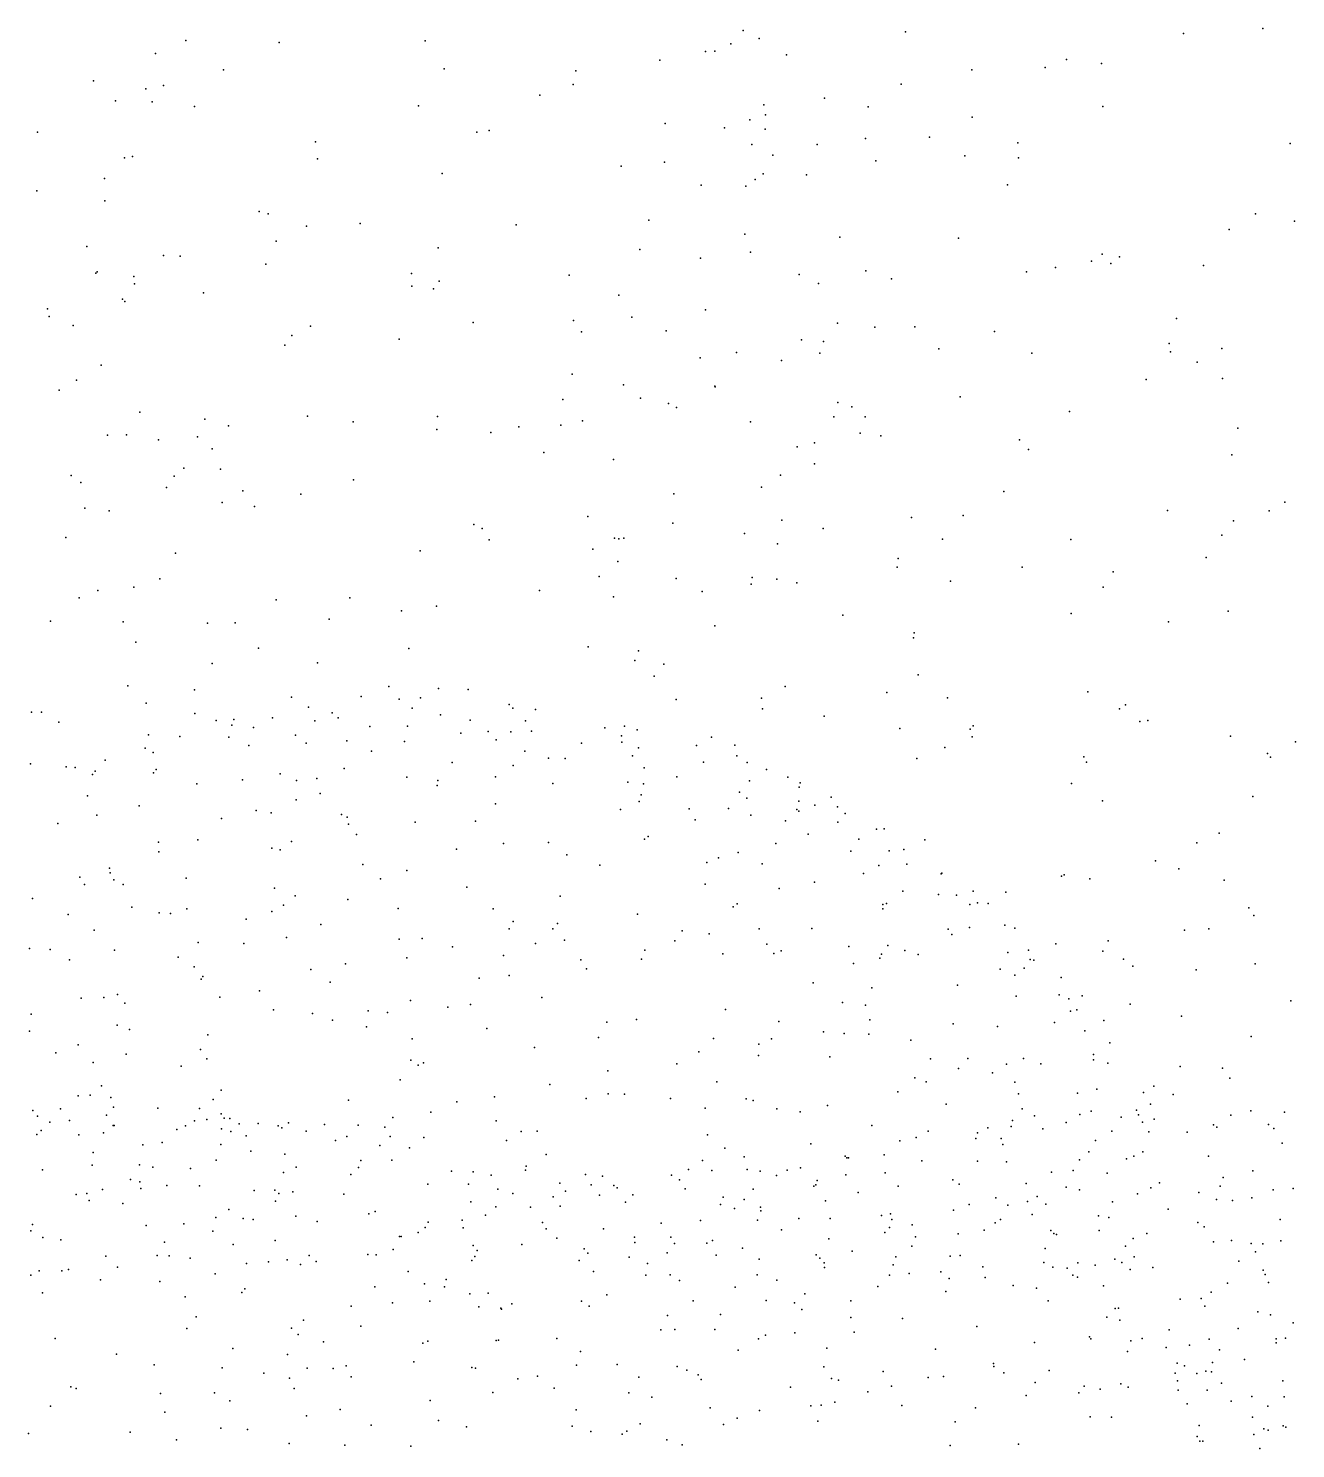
# Model space of a CAD drawing. Header units: metres. Extents: x -25 to 25, y -27.7 to 27.8.
# Drawn here: x 2.907 to 4.45, y 1.746 to 3.477 of the extents above; entities that cross this region are included whole.
import ezdxf

# ---------------------------------------------------------------- set-up
doc = ezdxf.new("R2010")
doc.units = ezdxf.units.M

msp = doc.modelspace()

# ---------------------------------------------------------------- linework, layer by layer
for p in [(3.0989, 3.4618, 24.3801), (3.39, 3.4613, -25.8551), (3.7775, 3.474, -8.5024), (3.7971, 3.4645, 24.8679), (3.9752, 3.4726, -4.9662), (4.3137, 3.4702, 25.3318), (4.4102, 3.4766, -11.5012), (3.0618, 3.446, -11.9327), (3.2124, 3.4594, -7.2997), (3.7315, 3.4484, -4.5718), (3.7429, 3.4487, -5.9433), (3.7624, 3.4576, -3.518), (3.8302, 3.4443, -10.2133), (3.1446, 3.4263, 26.294), (3.4133, 3.4275, -4.3713), (3.6761, 3.4377, 24.6999), (4.1451, 3.429, 25.1473), (4.1711, 3.4387, -2.1275), (4.2138, 3.4338, -13.2609), (2.9862, 3.4127, -26.0014), (3.5736, 3.4248, -4.4483), (4.0561, 3.4261, -5.1357), (3.0501, 3.4029, 24.5281), (3.0715, 3.4069, -4.3443), (3.5297, 3.3953, -7.5286), (3.5706, 3.4084, 24.4643), (3.8766, 3.3918, -4.612), (3.9699, 3.4086, -4.7969), (3.0132, 3.3884, -7.0927), (3.0579, 3.3872, 26.4512), (3.1091, 3.3813, 25.7727), (3.3821, 3.3823, -2.5414), (3.8028, 3.3834, -9.44), (3.9298, 3.3809, -7.7247), (4.2156, 3.3813, -10.8813), (3.6825, 3.3609, -12.2661), (3.7856, 3.3653, -4.7132), (3.8048, 3.3712, -5.1461), (4.0564, 3.3685, -2.2365), (2.9182, 3.3502, 26.5097), (3.4531, 3.3501, 24.2608), (3.4681, 3.3523, -6.2221), (3.7546, 3.3554, -8.7663), (3.8043, 3.354, -12.5318), (3.9266, 3.3426, 24.8386), (4.0044, 3.3441, -3.1445), (3.2566, 3.3383, 25.885), (3.7879, 3.3353, -2.4003), (3.8675, 3.3351, -12.8784), (4.1119, 3.3372, -5.3419), (4.4436, 3.3363, -13.0447), (3.024, 3.3191, -2.5312), (3.0336, 3.3207, 19.0395), (3.2592, 3.3177, -6.0692), (3.6288, 3.3086, -2.4779), (3.6817, 3.3136, -4.4404), (3.8137, 3.322, -9.9887), (3.9392, 3.3153, -5.7941), (4.0473, 3.3213, -5.6024), (4.1126, 3.319, 25.0291), (2.9998, 3.2936, 25.1467), (3.4107, 3.3, 26.3108), (3.7919, 3.2927, -4.9438), (3.8017, 3.2993, -4.4434), (3.8547, 3.2982, 24.6715), (2.9173, 3.2787, -6.7149), (3.7262, 3.2854, -5.5588), (3.7806, 3.2844, -9.0164), (4.0992, 3.2859, -4.8019), (2.9999, 3.2664, 24.8068), (3.1882, 3.2536, -6.4264), (3.1991, 3.2508, 24.1847), (3.311, 3.239, -2.5294), (3.5012, 3.2374, -5.8216), (3.6627, 3.243, -4.3256), (4.4015, 3.2506, -11.1815), (4.4487, 3.2416, 25.3314), (3.2455, 3.2356, 25.6724), (3.7796, 3.2257, -6.0334), (3.895, 3.2224, -4.3075), (4.0396, 3.221, -10.5291), (4.3693, 3.2317, -2.232), (2.9783, 3.2107, -12.0291), (3.2086, 3.2173, -4.3083), (3.4061, 3.2093, 24.1985), (3.6516, 3.2073, -3.9983), (3.7864, 3.204, -25.7496), (4.2148, 3.2017, -4.6117), (3.0716, 3.2001, 25.2804), (3.0918, 3.1992, -6.2145), (3.1961, 3.1894, 25.5336), (3.7256, 3.1968, -3.7533), (4.1578, 3.1853, -5.4681), (4.2018, 3.1928, -5.2277), (4.2251, 3.1903, -4.98), (4.2358, 3.1982, 25.2073), (4.3382, 3.1877, -25.7668), (2.989, 3.1783, 24.6647), (2.9908, 3.1799, 26.7002), (3.0353, 3.1743, 18.7706), (3.3736, 3.1778, -6.3899), (3.4072, 3.1685, -7.5495), (3.5656, 3.1758, 26.2231), (3.8457, 3.1766, -3.4796), (3.9269, 3.1812, -5.888), (3.958, 3.1716, 24.7527), (4.1224, 3.1799, -4.3629), (3.0363, 3.1652, 24.1407), (3.1203, 3.1544, -2.4951), (3.374, 3.1626, 25.7201), (3.4004, 3.1594, -4.248), (3.626, 3.1514, -6.2278), (3.8691, 3.1656, -10.2002), (2.9302, 3.135, -4.3309), (3.0216, 3.1465, 24.9611), (3.0246, 3.144, -7.3414), (3.7314, 3.1339, -7.6755), (2.9322, 3.1255, -2.4441), (3.4486, 3.1181, 26.5454), (3.5709, 3.1208, 24.249), (3.642, 3.1246, -4.1775), (3.8924, 3.1175, -4.1598), (4.3051, 3.1232, -4.8345), (2.9616, 3.1147, 24.454), (3.2278, 3.1024, 25.3844), (3.2506, 3.1139, -12.1025), (3.3586, 3.0979, 1.4858), (3.5806, 3.1068, -12.3915), (3.6837, 3.1082, -12.7341), (3.9376, 3.1126, -7.9105), (3.9865, 3.1129, -3.2353), (4.0835, 3.1071, 25.1052), (3.2192, 3.0906, -6.0248), (3.7693, 3.0817, -4.9816), (3.8484, 3.097, -9.58), (3.8709, 3.0811, -10.0028), (3.8754, 3.0952, -6.0156), (4.0158, 3.086, 24.9327), (4.1291, 3.0808, -25.7637), (4.2963, 3.0928, -4.4), (4.2977, 3.0826, -10.6897), (4.3603, 3.0864, -4.6671), (2.9954, 3.0664, 24.7827), (3.7252, 3.0751, -13.1631), (3.8242, 3.0719, -8.7913), (4.3302, 3.0701, -13.1253), (2.9657, 3.0478, 26.798), (3.5692, 3.0553, -6.3367), (4.2682, 3.0489, -5.3894), (4.3611, 3.0502, -4.9966), (2.9445, 3.0358, -6.4389), (3.6317, 3.0423, 26.0413), (3.7431, 3.0405, -4.0753), (3.7435, 3.0398, -4.2302), (3.5578, 3.0246, 25.8179), (3.6525, 3.0261, 26.2338), (3.6864, 3.0194, -5.3865), (3.6964, 3.0149, -2.361), (3.8926, 3.0208, -8.3463), (3.9099, 3.0154, 24.7798), (4.0418, 3.0278, -13.2274), (3.0426, 3.0092, -4.3043), (3.1218, 3.0003, -2.4147), (3.2467, 3.0042, 25.2011), (3.3025, 2.9974, -2.4324), (3.4051, 3.0038, 25.5093), (3.5817, 2.9984, -5.6031), (3.7864, 2.9974, -3.9118), (3.888, 3.0032, 24.6192), (3.9261, 3.0035, -8.0901), (4.175, 3.0098, -5.6383), (3.0034, 2.981, 23.96), (3.0264, 2.9813, -7.5137), (3.1131, 2.9789, 18.9351), (3.1507, 2.9922, 25.0596), (3.4045, 2.9879, 26.676), (3.47, 2.9841, -2.4106), (3.5043, 2.9911, -4.1019), (3.5555, 2.9931, -12.5959), (3.9199, 2.9836, -4.0276), (3.9452, 2.9801, -3.4101), (4.3797, 2.9894, 25.5187), (3.0654, 2.9755, -26.0604), (3.1308, 2.9645, 26.8095), (3.5346, 2.9599, 24.2225), (3.8433, 2.9669, -25.8104), (3.8643, 2.9716, -9.3365), (4.1141, 2.9753, -4.0695), (4.1248, 2.9636, -2.3222), (3.6197, 2.9513, -25.8939), (3.8644, 2.9461, -3.7092), (4.3727, 2.9569, -5.1961), (2.9591, 2.9318, 24.7129), (3.0844, 2.9309, 19.1323), (3.0964, 2.9409, -6.1475), (3.1409, 2.9394, -6.5536), (3.3027, 2.9264, 1.5952), (3.823, 2.9322, -2.3314), (2.9708, 2.9232, 19.3413), (3.075, 2.9172, 24.8717), (3.1682, 2.9132, 24.0473), (3.2389, 2.9092, -12.303), (3.693, 2.9094, 26.1238), (3.7997, 2.9178, 24.4808), (4.0948, 2.9122, -2.9995), (2.9757, 2.892, 1.2845), (3.143, 2.899, 1.3184), (3.1823, 2.8939, -4.1956), (4.4371, 2.8995, -2.6398), (3.0054, 2.8889, -2.2956), (3.5881, 2.8819, 26.5206), (3.6918, 2.8737, 25.9658), (3.8245, 2.8776, 24.9643), (3.9824, 2.8805, -5.9898), (4.0453, 2.8832, 25.4589), (4.2941, 2.8893, -2.357), (4.3744, 2.8767, -5.3497), (4.4181, 2.8889, -13.0477), (2.9527, 2.8565, 1.6107), (3.4493, 2.8723, -13.1104), (3.4594, 2.8671, 25.2668), (3.6207, 2.8554, -6.3422), (3.6323, 2.8556, 25.6991), (3.7789, 2.8612, -3.9256), (3.875, 2.8674, -9.5198), (4.3604, 2.859, 25.6477), (3.3841, 2.8401, 26.7386), (3.4682, 2.8535, -4.0088), (3.5944, 2.8419, -7.7523), (3.6262, 2.8546, -13.2845), (3.8191, 2.8485, 25.1927), (4.0204, 2.8544, -3.2136), (4.1765, 2.854, -25.8247), (3.0862, 2.8372, 18.7445), (3.6248, 2.8269, 25.5423), (3.9662, 2.8307, -10.0197), (4.3414, 2.8321, -4.1181), (3.0672, 2.8058, -12.4289), (3.6021, 2.8088, 25.2915), (3.696, 2.8065, 26.2974), (3.7885, 2.8074, 24.8051), (3.8183, 2.8054, -6.1848), (3.9651, 2.82, -8.4252), (4.1174, 2.82, -5.8545), (4.2281, 2.8146, -4.015), (2.9917, 2.7918, -4.2679), (3.0355, 2.7957, 23.9449), (3.5294, 2.7919, -2.3386), (3.7276, 2.7905, 25.3927), (3.7871, 2.7993, 24.5847), (3.8429, 2.8012, -4.087), (4.0299, 2.803, -3.9277), (4.2157, 2.7957, 25.6457), (2.9689, 2.7826, 26.8702), (3.2088, 2.7804, -6.5429), (3.2985, 2.7829, 24.139), (3.404, 2.7726, 25.0156), (3.6195, 2.784, 25.0687), (2.9337, 2.7542, -6.3554), (3.0224, 2.7537, 19.3822), (3.1252, 2.7519, 24.802), (3.1586, 2.7524, 1.7149), (3.2734, 2.757, 1.4471), (3.3613, 2.7671, -6.5021), (3.8989, 2.7617, 25.5628), (4.1768, 2.7638, -2.375), (4.2956, 2.7537, -2.7864), (4.3682, 2.7666, -5.4752), (3.7431, 2.7488, -5.2282), (3.985, 2.7341, -3.6466), (3.9858, 2.7403, -2.3601), (3.038, 2.7287, -6.5479), (3.1874, 2.7214, -5.9938), (3.3701, 2.721, -3.9821), (3.5888, 2.7229, 26.5284), (3.65, 2.7183, 24.3716), (3.1307, 2.7029, -7.7712), (3.2589, 2.7037, -13.1996), (3.6454, 2.7063, -25.894), (3.681, 2.702, -3.8907), (3.6689, 2.6875, -6.3356), (3.9907, 2.6891, -6.0787), (3.0279, 2.6755, -12.6692), (3.1093, 2.6705, 24.0428), (3.346, 2.6747, -10.7257), (3.4066, 2.6725, -10.8561), (3.4424, 2.671, -10.7625), (3.8286, 2.6749, 25.7363), (3.9525, 2.6673, -3.8565), (4.197, 2.6683, -2.9609), (3.0506, 2.6544, 1.2674), (3.2273, 2.6617, -10.7136), (3.2479, 2.6496, -10.903), (3.3122, 2.6626, -2.2378), (3.3586, 2.6592, -10.9451), (3.3744, 2.6482, 1.7315), (3.3845, 2.661, -10.663), (3.4923, 2.6527, -10.8733), (3.4971, 2.6484, -10.7023), (3.6959, 2.6591, 24.6364), (3.7996, 2.6605, -13.3136), (3.8008, 2.6476, -4.868), (4.0262, 2.6609, -3.446), (4.2429, 2.6525, -10.4218), (2.9107, 2.6435, 1.8396), (2.9231, 2.6435, 19.536), (2.9439, 2.6315, 23.8935), (3.1097, 2.6418, -12.969), (3.1355, 2.6335, -10.6971), (3.157, 2.6346, -10.8646), (3.2044, 2.6364, -10.6132), (3.2558, 2.633, -10.9996), (3.2769, 2.6426, -25.9403), (3.2843, 2.6364, -10.5916), (3.409, 2.6403, -10.5815), (3.4448, 2.6338, -11.0317), (3.5124, 2.6329, -10.9971), (3.5244, 2.6466, -10.8071), (3.8762, 2.6387, -3.8636), (4.2358, 2.6474, -5.7977), (4.2607, 2.6322, 25.7641), (4.2704, 2.6334, -3.9753), (3.0534, 2.616, -10.7589), (3.0913, 2.6138, -10.6345), (3.1512, 2.613, -10.5215), (3.1548, 2.6276, -10.942), (3.181, 2.6247, 19.2033), (3.2321, 2.6155, 24.7578), (3.3226, 2.6262, -10.514), (3.3685, 2.6265, -5.7747), (3.4335, 2.6178, -11.1423), (3.4671, 2.6201, 24.8679), (3.4944, 2.6196, -7.8557), (3.5196, 2.6202, -10.565), (3.609, 2.6245, -10.6825), (3.6292, 2.6148, -11.0698), (3.6328, 2.6266, -10.9151), (3.6482, 2.622, -10.7551), (3.7387, 2.6131, 26.1745), (3.9683, 2.6237, -9.803), (4.054, 2.6228, -3.8843), (4.0563, 2.6133, -25.9226), (4.0574, 2.627, -8.7279), (4.371, 2.6141, -20.5501), (3.0493, 2.5998, -10.9344), (3.1754, 2.6027, -11.0799), (3.2453, 2.6056, -10.4692), (3.2947, 2.6087, -11.1411), (3.3247, 2.596, -10.4389), (3.3651, 2.6077, -11.1733), (3.4767, 2.6097, -2.2844), (3.5117, 2.596, 24.2929), (3.5805, 2.6058, -11.1721), (3.6297, 2.6068, -10.6102), (3.6499, 2.5999, -11.1608), (3.7205, 2.6029, -10.9686), (3.7673, 2.6031, 25.9954), (4.0232, 2.6006, -10.0477), (4.4502, 2.6074, -12.9857), (2.9095, 2.5806, 1.2395), (3.0003, 2.585, -10.6145), (3.059, 2.5942, -10.5684), (3.423, 2.5822, -11.2751), (3.4975, 2.5786, 26.6278), (3.5405, 2.5873, -11.2396), (3.5605, 2.5872, -10.4838), (3.6426, 2.5904, -2.3271), (3.7291, 2.5825, -10.6946), (3.7698, 2.5904, -10.9177), (3.7822, 2.582, -10.8412), (3.9889, 2.5872, 25.7381), (4.1922, 2.5891, -20.3959), (4.1957, 2.5824, -20.8663), (4.4158, 2.5932, -2.4199), (4.4196, 2.5887, -10.5835), (2.9529, 2.5767, -10.7669), (2.964, 2.5762, -10.8679), (2.9851, 2.5676, -10.5361), (2.9882, 2.5718, -10.9773), (3.0595, 2.5694, 26.8549), (3.0627, 2.5737, -11.0272), (3.1679, 2.5611, -6.5063), (3.2137, 2.5682, -11.2221), (3.2582, 2.5627, -10.3677), (3.2917, 2.5749, -11.227), (3.3677, 2.5642, -3.9252), (3.476, 2.5648, -11.3271), (3.6568, 2.5757, -11.2513), (3.6967, 2.5645, -10.5538), (3.8057, 2.5737, -11.0503), (3.8318, 2.5642, -10.767), (3.1119, 2.5563, -10.4154), (3.2336, 2.5604, -2.1389), (3.2621, 2.5443, 18.7925), (3.4046, 2.5541, -10.3285), (3.4058, 2.5603, -11.3495), (3.5458, 2.5564, -11.3593), (3.637, 2.5582, -5.502), (3.6561, 2.5561, -11.3286), (3.7728, 2.5461, -10.6274), (3.7852, 2.5599, -11.1967), (3.8457, 2.5523, -11.1393), (3.8468, 2.5573, 25.8424), (4.1775, 2.5566, -20.1652), (2.9791, 2.5414, -13.1163), (3.0418, 2.5292, -10.418), (3.2332, 2.5367, 1.7041), (3.4759, 2.5318, -10.3229), (3.6506, 2.5345, 24.5567), (3.6532, 2.5426, -10.4482), (3.7819, 2.5388, -5.242), (3.8453, 2.5351, -10.6775), (3.8648, 2.53, -4.4583), (3.8847, 2.54, -10.9927), (3.8924, 2.5282, -10.795), (4.2151, 2.5354, -19.8082), (4.3982, 2.5406, 25.8118), (2.9902, 2.5178, -11.1267), (3.1423, 2.5138, 19.4172), (3.1842, 2.5237, -11.3072), (3.2026, 2.5208, 18.6487), (3.2882, 2.5187, -7.8981), (3.2951, 2.5157, 19.0009), (3.3781, 2.5094, -11.4309), (3.4514, 2.5108, -11.4414), (3.6282, 2.5249, -11.4192), (3.7116, 2.5258, -11.3811), (3.719, 2.5123, -10.4526), (3.7595, 2.526, -6.3266), (3.7869, 2.5178, -10.5416), (3.8288, 2.511, -11.3267), (3.8428, 2.5249, -7.9643), (3.8453, 2.523, -11.2591), (3.8929, 2.5096, -11.202), (3.9016, 2.5202, -11.0898), (2.9429, 2.5078, -11.07), (3.2968, 2.507, -11.4006), (3.3066, 2.4945, -10.2552), (3.6616, 2.492, -13.3736), (3.8566, 2.4947, -10.5808), (3.9398, 2.5011, -10.8503), (3.9493, 2.5014, -9.552), (4.3573, 2.4961, -20.0591), (3.0656, 2.4851, -13.3908), (3.1135, 2.4881, -11.3134), (3.2033, 2.4777, 24.1895), (3.2135, 2.4756, -11.4135), (3.2275, 2.486, -5.9515), (3.4283, 2.4765, 24.727), (3.4857, 2.4836, -6.4192), (3.5402, 2.4848, -11.4832), (3.6574, 2.4886, -10.3504), (3.8173, 2.4834, -11.4048), (3.9185, 2.4889, -4.2309), (3.9733, 2.476, -11.0682), (3.9987, 2.488, -19.7601), (4.3301, 2.4842, -19.4536), (3.066, 2.4733, -10.3133), (3.3141, 2.4578, -25.8314), (3.5629, 2.4698, -10.2714), (3.7333, 2.4604, -11.4793), (3.7475, 2.4659, 16.6932), (3.7713, 2.4726, -3.8218), (3.8007, 2.4588, -10.4403), (3.9086, 2.4743, -2.3638), (3.9553, 2.4744, -11.186), (3.9769, 2.4581, -10.7494), (4.2795, 2.4624, -8.6002), (2.9696, 2.4423, -11.2438), (3.0057, 2.4533, 24.064), (3.0065, 2.4478, 1.4948), (3.0992, 2.4414, -11.3721), (3.3356, 2.4405, -6.4502), (3.3679, 2.4507, -11.5165), (3.6029, 2.457, -11.5329), (3.9238, 2.447, -20.1992), (3.9427, 2.4567, -10.6594), (4.0185, 2.4467, -10.884), (4.0194, 2.4474, -3.8566), (4.1653, 2.4438, -3.2979), (4.1683, 2.4453, -6.0407), (4.1997, 2.4405, 25.8374), (4.3079, 2.4526, -5.8444), (2.9752, 2.4334, -10.3232), (3.011, 2.4392, -6.1979), (3.0223, 2.4334, -11.31), (3.2065, 2.4289, -3.9823), (3.4411, 2.4303, -11.5667), (3.7313, 2.4341, -10.3392), (3.8212, 2.4285, -11.4975), (3.8645, 2.4364, -10.4747), (3.9718, 2.4255, -11.3234), (4.0574, 2.4252, -11.0043), (4.0974, 2.424, -3.5608), (4.3632, 2.4389, -2.4078), (2.9119, 2.4166, 24.5393), (3.033, 2.4058, 26.8399), (3.2178, 2.4085, 26.7754), (3.2317, 2.4197, 24.6191), (3.2958, 2.4154, -11.5403), (3.5545, 2.4191, -11.5935), (3.7652, 2.4063, -5.4241), (3.7702, 2.4101, -11.557), (3.9475, 2.4092, -26.0043), (3.952, 2.4103, -10.5609), (4.0152, 2.4214, -11.2405), (4.0372, 2.4204, 25.8605), (4.0535, 2.4093, -10.8175), (4.063, 2.411, -11.1153), (4.0758, 2.4105, -6.1735), (2.9554, 2.3969, -4.1148), (3.0662, 2.3991, 1.8524), (3.08, 2.3983, -10.2248), (3.1001, 2.4038, -11.4317), (3.172, 2.3913, 18.5382), (3.2034, 2.4008, -11.5219), (3.3571, 2.4043, -10.1563), (3.473, 2.404, -10.1734), (3.4975, 2.3885, -7.9744), (3.6486, 2.3973, -25.9246), (3.9475, 2.4037, -11.4231), (4.3934, 2.4052, -8.3756), (4.3992, 2.3957, -4.021), (2.9871, 2.378, 1.6688), (3.2633, 2.3847, -10.1479), (3.4926, 2.3795, -11.6374), (3.5456, 2.3795, 16.9274), (3.5512, 2.386, -10.184), (3.7031, 2.3771, -2.319), (3.7362, 2.3734, -10.2744), (3.7968, 2.3796, -10.3228), (3.8612, 2.3801, -10.397), (4.0271, 2.3792, -10.6479), (4.0314, 2.3727, -10.2366), (4.0529, 2.3812, -11.3307), (4.0962, 2.3839, -11.0483), (4.1083, 2.3802, -10.9663), (4.315, 2.3777, -19.0974), (4.3446, 2.3794, 25.8515), (2.9083, 2.3557, -11.3089), (2.9334, 2.3545, -6.4191), (3.0117, 2.3534, 18.4125), (3.1136, 2.3629, -11.5124), (3.1692, 2.3616, -10.1455), (3.2211, 2.3691, -11.5829), (3.3587, 2.3667, 18.6546), (3.3864, 2.3679, -2.1682), (3.4234, 2.3574, -10.119), (3.5246, 2.3616, -3.8383), (3.56, 2.3657, 24.5741), (3.6943, 2.3648, 26.3772), (3.8064, 2.361, -19.9213), (3.9063, 2.3579, -11.5576), (3.9538, 2.359, -11.505), (4.1251, 2.3535, -11.1105), (4.1582, 2.3612, -3.8809), (4.2219, 2.3649, -13.2494), (2.9569, 2.3419, -10.2492), (3.0895, 2.3451, -10.1719), (3.2931, 2.337, 19.3564), (3.3678, 2.3443, -13.4343), (3.4855, 2.3469, -5.7197), (3.5798, 2.3417, -11.6903), (3.6536, 2.3425, -11.6875), (3.6577, 2.3533, -10.2051), (3.7525, 2.3492, -11.655), (3.8149, 2.3496, 26.2179), (3.8236, 2.3526, -11.6295), (3.9119, 2.3374, 16.9241), (3.9438, 2.3438, -10.4511), (3.9459, 2.3485, 25.9964), (3.9745, 2.353, -6.3065), (3.9905, 2.3481, -8.0191), (4.0998, 2.3505, -11.2715), (4.1269, 2.342, -11.1961), (4.1313, 2.3415, -10.8711), (4.2155, 2.3523, -2.3676), (4.2408, 2.3427, -20.8981), (4.4011, 2.3368, -13.1132), (3.1087, 2.3332, -1.9027), (3.1194, 2.3214, -11.5687), (3.2509, 2.33, -11.6415), (3.456, 2.3195, 18.8703), (3.4924, 2.3228, -10.1122), (3.5867, 2.3307, -10.1487), (4.0906, 2.3302, -10.6717), (4.1084, 2.3232, -19.4482), (4.1198, 2.3314, -10.7492), (4.1647, 2.3203, -10.9291), (4.252, 2.3342, -8.1332), (4.3293, 2.3297, -3.1866), (3.1174, 2.3183, -7.9278), (3.1884, 2.304, 19.4914), (3.2744, 2.3147, -2.0554), (3.8625, 2.3135, -10.3046), (3.9342, 2.3077, -9.8585), (4.0384, 2.311, -9.2274), (2.9711, 2.2949, -11.4663), (2.999, 2.2958, 2.0032), (3.0153, 2.2996, -10.1732), (3.0245, 2.2889, 24.1972), (3.1402, 2.2961, -10.107), (3.3723, 2.2922, 26.6526), (3.4176, 2.2842, 19.224), (3.4454, 2.2872, -11.7434), (3.5321, 2.2958, -11.7425), (3.8984, 2.2896, -2.3318), (3.9264, 2.2863, -13.3679), (4.1098, 2.2973, -11.4095), (4.1623, 2.299, -11.2405), (4.174, 2.2943, -26.0933), (4.1903, 2.2978, -11.0048), (4.2486, 2.2879, -6.1502), (4.4445, 2.2919, -5.8169), (2.9103, 2.2756, 1.7976), (3.2054, 2.2806, -11.6791), (3.2528, 2.2762, -5.9511), (3.2773, 2.2683, -11.7192), (3.3208, 2.2795, -6.4566), (3.3445, 2.2774, -10.0554), (3.6476, 2.269, -8.0705), (3.7559, 2.2814, -10.2031), (3.9319, 2.2687, -4.9135), (4.1762, 2.2791, -10.5296), (4.1838, 2.281, -10.8328), (4.2165, 2.2677, -11.1188), (4.3114, 2.273, -8.8208), (2.9084, 2.2549, 18.2121), (3.0149, 2.2623, -4.0142), (3.0299, 2.2568, -11.5664), (3.1255, 2.2505, -11.6532), (3.3189, 2.2602, 24.3237), (3.4651, 2.2582, -10.0521), (3.6114, 2.2656, -6.4661), (3.821, 2.2667, -3.7884), (3.8751, 2.2539, 17.0867), (3.9004, 2.252, -10.2841), (3.9305, 2.2511, -11.6743), (4.0331, 2.2636, -10.4596), (4.0873, 2.2604, -10.52), (4.1567, 2.2654, -10.6788), (4.1936, 2.2554, -10.7496), (2.9677, 2.2381, -1.7116), (3.1166, 2.2326, -6.4197), (3.3744, 2.2454, 24.5279), (3.5234, 2.2349, -11.8172), (3.6014, 2.2469, -10.0834), (3.7414, 2.2458, -11.7759), (3.7966, 2.239, -19.7003), (3.8121, 2.2455, -11.7557), (3.9817, 2.2439, -10.3724), (4.224, 2.2407, -11.239), (4.3961, 2.2484, -26.1037), (2.9405, 2.2286, 2.3694), (2.9857, 2.2165, 24.4192), (3.026, 2.2269, -10.1059), (3.1242, 2.221, 24.4949), (3.3727, 2.2196, -11.8045), (3.3882, 2.2161, -10.0039), (3.6966, 2.2152, -5.5895), (3.7234, 2.2295, 16.5926), (3.7963, 2.2251, -10.175), (3.8831, 2.2234, -11.7412), (4.0054, 2.2211, -4.5278), (4.0511, 2.2214, -11.6218), (4.119, 2.2215, -11.5218), (4.14, 2.215, -10.544), (4.204, 2.2262, -3.6272), (4.2042, 2.2197, -18.9579), (4.2216, 2.2159, -11.3465), (3.093, 2.2121, -10.0668), (3.3818, 2.2134, 18.5455), (3.6126, 2.2064, -11.8565), (3.9865, 2.1978, -11.6962), (4.0397, 2.2093, -10.4029), (4.0812, 2.204, 25.9831), (4.0983, 2.2144, -19.2619), (4.3096, 2.2118, -3.94), (4.3611, 2.2096, -2.3501), (2.9962, 2.1884, 26.7969), (3.1419, 2.1829, 19.5866), (3.3597, 2.1956, -3.8402), (3.5418, 2.1899, -2.2086), (3.7454, 2.1931, -10.1251), (3.9659, 2.1808, -20.3924), (4.0005, 2.1932, 16.6977), (4.1084, 2.1927, -10.4775), (4.2081, 2.1841, -10.6489), (4.2777, 2.1877, -11.198), (4.3702, 2.1975, -3.3708), (2.9677, 2.176, -13.0934), (2.9823, 2.1769, -12.8421), (3.0074, 2.174, -12.993), (3.1321, 2.1717, 24.2559), (3.2967, 2.1708, 18.396), (3.4286, 2.1686, 16.9057), (3.4746, 2.1749, -11.8647), (3.5862, 2.1726, 19.1356), (3.6129, 2.1786, 18.9092), (3.633, 2.1782, -10.0507), (3.6889, 2.1729, 17.2149), (3.7812, 2.1723, -20.1117), (3.7896, 2.1705, -11.8389), (3.8801, 2.1643, -5.3895), (4.0247, 2.166, 17.1083), (4.1126, 2.1785, -11.5886), (4.1846, 2.1791, -11.4713), (4.2651, 2.1801, -10.8117), (4.2735, 2.1657, -12.5209), (4.3012, 2.1777, -11.0056), (2.9122, 2.1582, -6.4081), (2.918, 2.1514, -13.2176), (2.9461, 2.16, 19.2251), (2.957, 2.1459, -6.2049), (3.0019, 2.1523, -13.1669), (3.0105, 2.1624, -11.6516), (3.0645, 2.1608, -12.7649), (3.1154, 2.1606, -12.9177), (3.1242, 2.147, -11.7516), (3.1418, 2.1539, -12.8133), (3.1454, 2.1489, -12.737), (3.1522, 2.1485, -3.8791), (3.3509, 2.1498, -11.8689), (3.3971, 2.1562, -8.1922), (3.731, 2.1608, -26.0425), (3.8186, 2.1602, -10.1508), (3.847, 2.1566, 26.3337), (4.1053, 2.1459, -12.5777), (4.1172, 2.16, 16.9451), (4.1321, 2.1517, -12.4345), (4.1875, 2.1533, -12.6036), (4.2012, 2.1572, -12.4194), (4.2378, 2.1499, -12.354), (4.2566, 2.1584, -12.6365), (4.2591, 2.153, 25.8864), (4.2781, 2.1475, -11.2856), (4.3714, 2.1525, -12.5815), (4.3958, 2.1578, -12.4503), (4.4368, 2.1562, 25.8547), (2.9171, 2.1291, -13.3073), (2.9226, 2.1339, -11.6005), (2.9329, 2.144, 17.8995), (2.9684, 2.1286, -12.5496), (2.9985, 2.1309, -13.2554), (3.0104, 2.1398, -10.0591), (3.0116, 2.14, -12.6057), (3.0876, 2.135, -25.4864), (3.0983, 2.1394, 18.1666), (3.1093, 2.1455, -13.0977), (3.1423, 2.136, -9.9968), (3.1534, 2.1327, -12.6302), (3.1635, 2.1418, -13.022), (3.1866, 2.1425, 26.7138), (3.2112, 2.1396, -9.9836), (3.2156, 2.1371, -12.7109), (3.2236, 2.1432, -12.8363), (3.2453, 2.1329, -11.8399), (3.2677, 2.1409, -25.6413), (3.3087, 2.1402, -9.9773), (3.341, 2.1377, 19.4743), (3.4766, 2.1454, 26.5749), (3.5071, 2.1327, -25.8942), (3.5266, 2.133, -11.9033), (3.7342, 2.1285, -11.8928), (3.9342, 2.1397, -11.7949), (4.0028, 2.1329, -5.0576), (4.0629, 2.1309, -11.7099), (4.0755, 2.1372, -20.6026), (4.1037, 2.1386, -11.6529), (4.1424, 2.136, -12.7044), (4.1709, 2.1435, -10.5296), (4.2263, 2.133, -12.2673), (4.2637, 2.1441, -12.7136), (4.2716, 2.1321, -10.7269), (4.3183, 2.1318, -10.8996), (4.3503, 2.1407, -12.6957), (4.3542, 2.138, -12.3341), (4.4171, 2.1412, -12.3822), (4.4239, 2.1364, -12.6844), (3.0465, 2.1163, -11.7262), (3.0699, 2.1192, -12.5442), (3.1414, 2.1167, -8.0996), (3.172, 2.1272, -1.8421), (3.2808, 2.1216, -12.9683), (3.2946, 2.1264, -12.8953), (3.3349, 2.1157, -12.6636), (3.3475, 2.1266, -6.5041), (3.371, 2.1127, -12.7333), (3.3887, 2.1253, 17.2307), (3.4891, 2.1216, 18.6132), (3.755, 2.1123, -10.0941), (3.8598, 2.1177, -2.2694), (3.9684, 2.1213, -12.5906), (3.9883, 2.1253, -10.2866), (4.0608, 2.1239, -12.3367), (4.0916, 2.1241, -10.4134), (4.0938, 2.1166, -12.7657), (4.2066, 2.1216, -12.7818), (4.4339, 2.1184, -12.2826), (2.9858, 2.107, -12.4703), (3.1356, 2.0976, -13.2232), (3.178, 2.1086, -11.8324), (3.2192, 2.1051, -12.547), (3.3119, 2.0972, -13.0504), (3.3497, 2.0977, -1.9977), (3.5375, 2.1044, -9.9806), (3.728, 2.0971, -13.4265), (3.7786, 2.1015, -10.2609), (3.9018, 2.1024, -12.4653), (3.9037, 2.1004, -11.8572), (3.9057, 2.1005, -26.1535), (3.9493, 2.1041, -12.7303), (3.995, 2.097, -11.796), (4.063, 2.0963, -4.7884), (4.0983, 2.0956, -12.8531), (4.1871, 2.0982, -11.5603), (4.1983, 2.1077, -8.045), (4.2442, 2.0991, -12.1861), (4.2533, 2.1025, -10.6616), (4.264, 2.1078, -13.2876), (4.3443, 2.1024, -11.069), (2.9243, 2.086, -10.0708), (2.9848, 2.0914, 17.5341), (3.0424, 2.092, 19.0557), (3.0584, 2.0893, -10.0022), (3.1043, 2.0876, -12.4429), (3.2176, 2.0827, -12.4552), (3.2331, 2.0893, 17.0931), (3.2997, 2.0802, -13.1235), (3.3089, 2.0888, -11.9118), (3.4224, 2.0843, -12.5751), (3.4485, 2.0836, -11.9381), (3.4705, 2.0795, -12.9305), (3.5124, 2.0854, -12.8344), (3.5133, 2.0904, -12.6848), (3.5856, 2.0802, -12.6974), (3.6062, 2.0783, -9.9872), (3.69, 2.0794, -12.6759), (3.7109, 2.0864, -3.7357), (3.7394, 2.0849, -8.2951), (3.7823, 2.0863, -11.9217), (3.7983, 2.0843, -12.7044), (3.818, 2.079, -12.4513), (3.8312, 2.0853, -10.1241), (3.8473, 2.0883, -12.5243), (3.9025, 2.0799, -10.1863), (3.9502, 2.082, -12.8389), (4.1528, 2.083, -12.1803), (4.1794, 2.0851, -12.9028), (4.2206, 2.0816, -10.57), (4.398, 2.0845, -6.1479), (2.9972, 2.0618, 18.6457), (3.0313, 2.0741, -13.3495), (3.0427, 2.0713, -12.4005), (3.0439, 2.0633, -11.7795), (3.0757, 2.0669, 17.8386), (3.1154, 2.0665, -6.4538), (3.1821, 2.0608, 17.4582), (3.2071, 2.0612, -13.2483), (3.3936, 2.0685, -12.4878), (3.4429, 2.0685, -13.004), (3.4788, 2.0622, -12.4941), (3.554, 2.0698, -12.8996), (3.561, 2.0598, -12.5135), (3.5922, 2.0677, -12.592), (3.62, 2.0666, -12.7973), (3.6239, 2.0641, 19.2906), (3.7001, 2.0738, -12.5603), (3.7067, 2.0626, -12.4813), (3.7897, 2.0623, -12.8521), (3.8636, 2.066, -11.9246), (3.8659, 2.0676, -12.3581), (3.8677, 2.0729, -12.8222), (3.9663, 2.0658, -12.9188), (4.0328, 2.0738, -12.1867), (4.0404, 2.0685, -12.9332), (4.122, 2.0693, -4.2042), (4.1709, 2.0646, -3.8463), (4.1872, 2.0615, -12.9725), (4.2741, 2.064, -11.4374), (4.2846, 2.07, -6.298), (4.3583, 2.0659, -12.9103), (4.3619, 2.0764, -10.9721), (4.4229, 2.0613, -2.332), (4.4472, 2.0632, -12.8834), (2.9653, 2.0559, -13.405), (2.9783, 2.0569, -10.02), (2.981, 2.0484, -11.7489), (3.0219, 2.0448, -1.6174), (3.208, 2.0478, 18.0696), (3.2119, 2.0571, -11.908), (3.2289, 2.0591, -13.6047), (3.2912, 2.0563, -13.1902), (3.4457, 2.0467, -13.0953), (3.4968, 2.057, 19.4269), (3.5459, 2.053, -11.9687), (3.6026, 2.0549, -5.7267), (3.6343, 2.0463, -12.9382), (3.6431, 2.0553, -12.5122), (3.7497, 2.0436, 18.8876), (3.7531, 2.0525, -9.911), (3.7788, 2.0498, -10.4828), (3.8779, 2.048, -12.9473), (3.9176, 2.0581, -12.2552), (4.0525, 2.0438, -13.0135), (4.0853, 2.0519, -6.4698), (4.0996, 2.0429, -10.3692), (4.1239, 2.0474, -12.1137), (4.1355, 2.0532, 26.0154), (4.1462, 2.0442, -11.6951), (4.2274, 2.0467, -12.1015), (4.2577, 2.0565, -12.9649), (4.3322, 2.0582, -10.7763), (4.3539, 2.0499, -11.2339), (4.3735, 2.0484, -11.1525), (4.3969, 2.0518, -12.1328), (3.1353, 2.0276, -11.8878), (3.151, 2.0377, -12.351), (3.1686, 2.0265, -9.9395), (3.1809, 2.0253, -13.3393), (3.2328, 2.0293, 17.6063), (3.3215, 2.0321, -9.9297), (3.3292, 2.035, -3.7493), (3.4354, 2.0246, 18.463), (3.4638, 2.0306, -11.9836), (3.4763, 2.0409, -12.4178), (3.5183, 2.0405, -9.948), (3.5547, 2.0417, -12.4375), (3.7669, 2.0387, -11.9741), (3.7948, 2.0246, -10.074), (3.7984, 2.0405, -12.3271), (3.7989, 2.0357, -12.977), (3.8453, 2.0267, -11.9817), (3.8833, 2.0266, -10.1429), (3.9461, 2.0301, -12.1611), (3.9569, 2.0321, 17.2456), (3.9585, 2.0252, -13.0611), (4.0337, 2.0367, -12.1019), (4.0908, 2.0253, -10.8099), (4.1295, 2.0316, -11.889), (4.21, 2.0299, -11.6021), (4.2228, 2.0278, -13.0325), (4.2951, 2.038, -10.6708), (4.4316, 2.0254, -12.9601), (2.91, 2.0116, -1.4692), (2.9121, 2.0194, 18.4441), (3.0502, 2.0179, -12.2959), (3.0964, 2.0201, 18.8034), (3.1314, 2.0111, 18.9541), (3.2587, 2.023, -12.3383), (3.3818, 2.0095, -13.2139), (3.3902, 2.0157, -9.919), (3.3939, 2.0221, -8.3764), (3.4364, 2.0151, -13.1679), (3.5329, 2.0215, -13.1088), (3.5374, 2.0139, -3.7087), (3.6073, 2.0141, -13.0833), (3.6776, 2.0207, -13.0402), (3.7254, 2.0243, 17.3728), (3.8241, 2.0126, -12.1595), (3.95, 2.0097, -12.0819), (3.9556, 2.0154, -11.9523), (3.9831, 2.0189, -10.2304), (4.0394, 2.0079, -12.0248), (4.0708, 2.0122, -13.1074), (4.0843, 2.0213, -11.8104), (4.1523, 2.0118, -11.9968), (4.1559, 2.0081, -4.4142), (4.2111, 2.0118, -12.0357), (4.2691, 2.0081, -11.513), (4.3311, 2.0215, -13.0115), (4.3388, 2.0166, -11.3679), (2.9246, 2.0033, -11.7393), (2.9464, 2.0007, -13.4847), (3.0728, 1.9978, -11.872), (3.1562, 1.995, -8.2919), (3.2073, 1.9996, -12.2832), (3.3589, 2.0045, 18.2085), (3.3609, 2.0046, 16.937), (3.4486, 1.9937, -12.306), (3.5081, 1.9949, -13.1813), (3.5507, 2.0024, -12.3333), (3.6453, 2.0038, -12.3301), (3.6457, 1.9973, -12.0199), (3.6895, 2.004, -13.1089), (3.6938, 1.9961, -12.2749), (3.7334, 1.9964, -12.1645), (3.7402, 1.9999, -12.0676), (3.7765, 1.9903, -13.1849), (3.8816, 2.0016, -13.1354), (3.9828, 1.9927, -13.183), (3.9874, 2.0042, -8.3199), (4.1454, 1.99, -13.1685), (4.159, 2.0071, -26.2259), (4.2429, 1.9927, -13.1043), (4.2525, 2.0021, -3.9702), (4.3501, 1.9983, -12.0388), (4.3722, 1.9998, -11.2812), (4.3963, 1.9962, -10.8927), (4.4104, 1.9956, -13.0201), (4.4321, 1.9994, -12.0636), (3.0013, 1.9806, -11.8501), (3.0636, 1.9814, -12.2053), (3.0786, 1.9809, -13.4555), (3.1038, 1.9781, -9.9313), (3.1993, 1.9736, -11.9955), (3.2223, 1.976, 19.5802), (3.2489, 1.9815, -12.2205), (3.2574, 1.9742, -13.3752), (3.3205, 1.9827, -12.2528), (3.3305, 1.9822, 17.8836), (3.3514, 1.9887, -13.2894), (3.447, 1.9755, -12.2331), (3.4506, 1.9803, -12.1051), (3.4534, 1.9877, -13.2436), (3.5779, 1.9753, -12.2337), (3.5838, 1.9896, -9.9398), (3.5883, 1.9844, -12.1248), (3.6387, 1.9795, -12.1854), (3.685, 1.9847, -13.2134), (3.7447, 1.9818, -2.1581), (3.7969, 1.977, -13.3002), (3.8665, 1.9821, -19.3793), (3.8708, 1.9781, -13.3044), (3.9103, 1.9867, -13.2237), (3.9632, 1.9798, -9.2462), (4.0294, 1.9807, -13.2806), (4.0418, 1.9813, -10.2679), (4.1437, 1.973, -10.3878), (4.1851, 1.9727, -8.9683), (4.2301, 1.9769, 17.0646), (4.2384, 1.9731, -10.5134), (4.2537, 1.9797, -11.9658), (4.3811, 1.9744, -10.8096), (4.4014, 1.9858, -11.1905), (2.9098, 1.9575, -11.9584), (2.92, 1.9627, -8.0261), (2.9475, 1.9626, -9.9724), (2.956, 1.9645, -12.1182), (3.0155, 1.9674, -9.9484), (3.1346, 1.959, -12.0969), (3.1724, 1.9717, -12.1672), (3.2383, 1.9706, -12.1122), (3.3695, 1.9618, 18.0573), (3.5953, 1.9618, -13.3174), (3.659, 1.9574, -9.9582), (3.6609, 1.9719, -13.2808), (3.6886, 1.9578, -20.142), (3.7947, 1.9581, -10.0446), (3.8761, 1.9724, -5.5764), (3.8763, 1.9667, 19.0477), (3.9555, 1.9577, -10.1817), (3.9601, 1.9699, -2.2016), (3.9795, 1.9595, -13.3887), (4.0183, 1.9617, -13.4107), (4.0692, 1.9675, -13.3396), (4.1547, 1.9674, -11.8201), (4.1721, 1.9659, 16.7653), (4.179, 1.9576, -4.8988), (4.206, 1.9696, -13.2373), (4.2488, 1.9646, -11.5932), (4.2765, 1.9667, -10.5876), (4.4109, 1.9637, -13.0904), (4.4133, 1.9582, -11.0982), (2.9946, 1.9519, -11.971), (3.0671, 1.9496, -12.0605), (3.1704, 1.941, 19.2174), (3.3289, 1.9434, -9.8944), (3.3892, 1.9469, -25.7679), (3.4138, 1.9432, -13.3602), (3.4158, 1.9523, -9.8996), (3.6999, 1.9511, -13.3663), (3.7677, 1.9427, 26.5201), (3.8183, 1.9514, -13.4133), (3.9416, 1.9436, -13.4581), (4.0283, 1.9533, -3.7471), (4.0722, 1.9545, -5.2928), (4.1063, 1.9448, 17.2492), (4.1346, 1.9417, -13.4062), (4.1846, 1.9552, -11.7093), (4.2164, 1.9446, -13.339), (4.3674, 1.9479, -13.1953), (4.4171, 1.9484, -10.975), (2.924, 1.9361, -3.8297), (3.0977, 1.9311, -13.517), (3.167, 1.9363, -9.898), (3.3504, 1.9237, -13.4151), (3.3959, 1.9259, -19.803), (3.4447, 1.9348, -1.9364), (3.4671, 1.9354, 17.7295), (3.4956, 1.9224, -13.5836), (3.5806, 1.9259, -13.4062), (3.6114, 1.9337, 26.587), (3.7167, 1.9262, -13.4514), (3.8054, 1.9265, -13.5132), (3.8398, 1.9237, -9.4153), (3.8524, 1.9346, -10.0768), (3.9086, 1.9261, 18.8972), (4.0243, 1.9375, -13.4816), (4.149, 1.9263, -2.2025), (4.3098, 1.9281, -11.9465), (4.3354, 1.9291, -10.6733), (4.3473, 1.9366, -11.4246), (3.1111, 1.9069, 15.2765), (3.3002, 1.9199, 26.6488), (3.4555, 1.9189, -5.846), (3.4825, 1.9172, -13.4061), (3.483, 1.9161, 19.5478), (3.5899, 1.9199, -9.9235), (3.6852, 1.9085, 18.6491), (3.7497, 1.9094, -9.6257), (3.8489, 1.9156, -8.4812), (3.9087, 1.906, -13.5584), (3.9713, 1.9046, -6.5944), (4.2202, 1.9062, -10.4701), (4.2303, 1.9167, -11.8459), (4.2344, 1.9174, -11.663), (4.3398, 1.9199, -13.2852), (4.4041, 1.913, -11.2445), (4.4197, 1.9092, -11.1538), (3.1001, 1.8925, -6.5359), (3.2274, 1.8929, -5.9363), (3.242, 1.9026, -13.4896), (3.3119, 1.8953, -13.4808), (3.6771, 1.8911, 17.553), (3.6944, 1.8914, 19.4555), (3.743, 1.8915, -13.5584), (3.8405, 1.8873, -13.5866), (3.9127, 1.888, 19.2473), (4.062, 1.8949, -13.5678), (4.2363, 1.9027, -13.4483), (4.2964, 1.8908, -11.8845), (4.3802, 1.8926, -10.7429), (4.4471, 1.8996, -13.2206), (2.9395, 1.8805, -13.603), (3.2354, 1.8851, 15.0997), (3.2665, 1.8761, -6.5792), (3.3873, 1.8748, -9.8776), (3.3933, 1.877, -13.4892), (3.4767, 1.878, 18.2172), (3.4795, 1.8783, -13.4955), (3.5504, 1.8805, -13.5268), (3.7963, 1.8798, -10.0164), (3.8047, 1.8843, 18.7523), (4.1322, 1.8755, -13.5676), (4.1992, 1.8825, -13.5304), (4.2009, 1.8801, -8.3317), (4.2494, 1.8775, -11.7859), (4.2632, 1.8804, -10.5393), (4.2927, 1.8694, -11.6344), (4.3211, 1.8722, -2.2449), (4.3449, 1.8796, -13.38), (4.4265, 1.8801, -11.9308), (4.4265, 1.8751, -11.078), (4.4379, 1.8808, -10.936), (3.0144, 1.8612, 18.442), (3.1561, 1.8683, -13.5574), (3.2224, 1.8609, -9.8671), (3.3762, 1.852, -1.7774), (3.5792, 1.8645, -10.3131), (3.7713, 1.866, -6.643), (3.8793, 1.8684, -10.9514), (4.0117, 1.8674, -13.6129), (4.2455, 1.8647, -6.4402), (4.3574, 1.8666, 16.9501), (4.3878, 1.8548, -11.3586), (3.0603, 1.8482, -13.6028), (3.1429, 1.8445, -3.6865), (3.1939, 1.8383, -1.5849), (3.2465, 1.8442, -13.5626), (3.2782, 1.8438, 15.3094), (3.294, 1.8469, -9.8626), (3.4469, 1.8451, -3.6434), (3.4513, 1.8443, -6.6383), (3.5268, 1.8344, 17.9565), (3.5744, 1.8477, -26.0307), (3.6239, 1.8486, -9.9128), (3.6969, 1.8461, -19.4602), (3.7088, 1.8418, -9.9546), (3.7228, 1.8359, -13.5449), (3.8755, 1.8459, -26.2099), (3.9478, 1.8402, -10.1332), (4.0824, 1.8499, -10.2701), (4.0826, 1.8462, 16.5589), (4.0949, 1.8384, 26.2303), (4.1503, 1.8415, -3.7735), (4.3037, 1.8383, -13.5294), (4.3058, 1.8501, -11.7183), (4.3148, 1.8471, -11.5574), (4.3301, 1.8378, -10.6378), (4.3408, 1.8407, -18.8985), (4.3476, 1.8399, -13.4726), (4.349, 1.8509, -20.7965), (2.9587, 1.8214, 17.1196), (2.9651, 1.8195, -13.6535), (3.2251, 1.8321, 18.7803), (3.2306, 1.8194, 19.5166), (3.3002, 1.8335, -25.6116), (3.5029, 1.8312, -9.885), (3.5471, 1.8199, 16.7531), (3.6502, 1.8332, -13.6181), (3.7262, 1.8302, -13.6435), (3.835, 1.8211, -13.6833), (3.8851, 1.8316, 17.4639), (3.8937, 1.8297, 19.4019), (3.958, 1.8221, -13.6796), (4.0026, 1.8328, -10.1858), (4.0216, 1.8342, -2.1189), (4.1331, 1.8266, -10.322), (4.1928, 1.8223, 16.6653), (4.2123, 1.8185, -11.1307), (4.2373, 1.8251, -5.0596), (4.2464, 1.821, -10.4933), (4.3064, 1.8289, -13.3539), (4.3073, 1.8174, -3.8742), (4.3425, 1.8175, -4.4921), (4.36, 1.8261, -11.8521), (4.4347, 1.8286, -13.3841), (3.0677, 1.8132, -9.831), (3.1336, 1.8142, -8.4673), (3.1523, 1.8042, -13.6195), (3.3961, 1.8046, -13.7271), (3.4724, 1.8145, -13.5882), (3.6384, 1.8141, -10.6528), (3.6663, 1.8089, -8.5888), (3.8891, 1.8027, -10.0611), (3.9293, 1.8152, -3.6777), (4.1221, 1.8108, -13.6651), (4.1863, 1.8141, -10.3968), (4.3181, 1.8008, -11.6112), (4.3718, 1.804, -11.4416), (4.3969, 1.8097, -10.7541), (4.4362, 1.8091, -11.05), (2.9337, 1.7981, -9.7672), (3.073, 1.7905, -13.8174), (3.2457, 1.786, -9.8144), (3.2866, 1.7938, 19.0314), (3.5742, 1.7934, -13.6501), (3.7373, 1.796, -5.7385), (3.7703, 1.7831, -9.9714), (3.7974, 1.7928, 16.4453), (3.8598, 1.7982, -20.4304), (3.8723, 1.7991, -2.0502), (3.9707, 1.7987, -9.1153), (4.0603, 1.796, -10.2288), (4.2001, 1.7851, 26.0568), (4.226, 1.7846, -13.6584), (4.3978, 1.7846, -4.2479), (4.4164, 1.7978, -10.8413), (3.031, 1.7662, -9.7366), (3.1413, 1.771, -9.7696), (3.1739, 1.7695, 14.9955), (3.3244, 1.7747, -13.6271), (3.4063, 1.7803, -13.6146), (3.4405, 1.7726, -9.8404), (3.569, 1.7737, -9.8825), (3.5918, 1.7671, 18.1748), (3.6356, 1.7673, 17.8499), (3.652, 1.7764, -1.9213), (3.7536, 1.7757, 17.6605), (3.8682, 1.7798, -13.7426), (4.0357, 1.7787, 19.2686), (4.3329, 1.7745, 17.2564), (4.4114, 1.7701, -11.3188), (4.4169, 1.7685, -13.5145), (4.4351, 1.7738, -10.9203), (4.4382, 1.7722, -11.1726), (2.907, 1.7645, -9.6787), (3.0874, 1.7567, 15.3304), (3.2244, 1.7525, -13.6541), (3.2925, 1.7505, 19.3329), (3.3727, 1.7493, -9.809), (3.6302, 1.7639, 26.6042), (3.6844, 1.7568, -9.9196), (3.703, 1.7508, -13.7446), (4.0297, 1.7499, -5.5395), (4.1127, 1.7515, -10.2779), (4.3303, 1.7608, -10.6244), (4.3336, 1.7554, -8.8249), (4.3374, 1.7553, -13.6122), (4.3995, 1.7635, -11.8028), (4.4066, 1.7462, -10.7885)]:
    msp.add_point(p)

doc.saveas('drawing.dxf')
